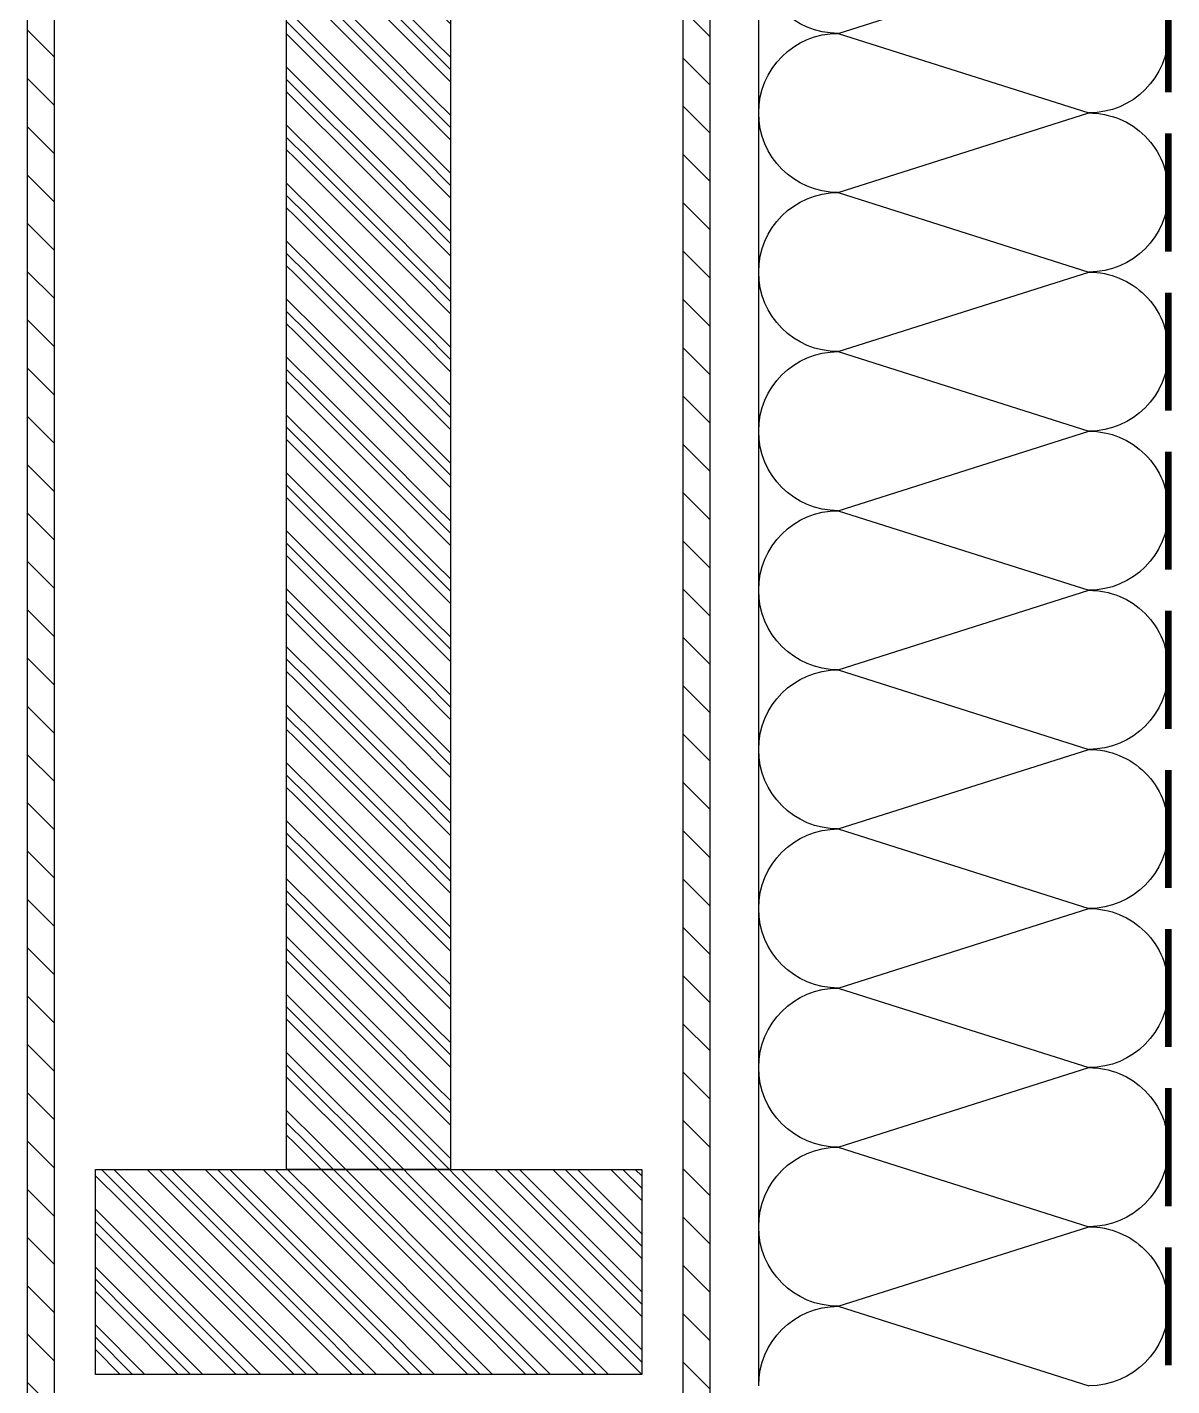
# Model space of a CAD drawing. Header units: inches. Extents: x 21 to 32698, y 13 to 3712.
# Drawn here: x 5321.3 to 5329.68, y 1298.09 to 1308.04 of the extents above; entities that cross this region are included whole.
import ezdxf

# ---------------------------------------------------------------- set-up
doc = ezdxf.new("R2010")
doc.units = ezdxf.units.IN
doc.header["$MEASUREMENT"] = 0
for name, color, linetype, lineweight in [('Z_MİM_00', 8, 'Continuous', 25), ('Z_MİM_alU-8', 8, 'Continuous', 25), ('Z_MİM_MYM Taşyünü', 8, 'Continuous', 25), ('Z_MİM_MYM_taşyünü', 8, 'Continuous', 25)]:
    doc.layers.add(name, color=color, linetype=linetype, lineweight=lineweight)

# ---------------------------------------------------------------- blocks, each defined once
blk = doc.blocks.new('*U89')
at = {"layer": 'Z_MİM_MYM_taşyünü'}
for p, q in [((-94.16, 5.823), (-99.984, 24.177)), ((-94.16, 5.823), (-88.337, 24.177)), ((-82.513, 5.823), (-88.337, 24.177)), ((-82.513, 5.823), (-76.69, 24.177)), ((-70.866, 5.823), (-76.69, 24.177)), ((-70.866, 5.823), (-65.043, 24.177)), ((-59.219, 5.823), (-65.043, 24.177)), ((-59.219, 5.823), (-53.396, 24.177)), ((-47.572, 5.823), (-53.396, 24.177)), ((-47.572, 5.823), (-41.749, 24.177)), ((-35.925, 5.823), (-41.749, 24.177)), ((-35.925, 5.823), (-30.102, 24.177)), ((-24.279, 5.823), (-30.102, 24.177)), ((-24.279, 5.823), (-18.455, 24.177)), ((-12.632, 5.823), (-18.455, 24.177)), ((-12.632, 5.823), (-6.808, 24.177)), ((-0.985, 5.823), (-6.808, 24.177)), ((-0.985, 5.823), (4.839, 24.177)), ((-99.984, 0), (-88.337, 0)), ((-88.337, 0), (-76.69, 0)), ((-76.69, 0), (-65.043, 0)), ((-65.043, 0), (-53.396, 0)), ((-53.396, 0), (-41.749, 0)), ((-41.749, 0), (-30.102, 0)), ((-30.102, 0), (-18.455, 0)), ((-18.455, 0), (-6.808, 0)), ((-6.808, 0), (4.839, 0))]:
    blk.add_line(p, q, dxfattribs=at)
at = {"layer": 'Z_MİM_MYM_taşyünü', "const_width": 0.5}
for points in [[(-98.484, 30), (-89.837, 30)], [(-86.837, 30), (-78.19, 30)], [(-75.19, 30), (-66.543, 30)], [(-63.543, 30), (-54.896, 30)], [(-51.896, 30), (-43.249, 30)], [(-40.249, 30), (-31.602, 30)], [(-28.602, 30), (-19.955, 30)], [(-16.955, 30), (-8.308, 30)], [(-5.308, 30), (3.339, 30)]]:
    blk.add_lwpolyline(points, dxfattribs=at)
at = {"layer": 'Z_MİM_MYM_taşyünü'}
for centre, start, end in [((-94.16, 24.177), 90, 180), ((-94.16, 24.177), 360, 90), ((-82.513, 24.177), 90, 180), ((-82.513, 24.177), 360, 90), ((-70.866, 24.177), 90, 180), ((-70.866, 24.177), 360, 90), ((-59.219, 24.177), 90, 180), ((-59.219, 24.177), 360, 90), ((-47.572, 24.177), 90, 180), ((-47.572, 24.177), 360, 90), ((-35.925, 24.177), 90, 180), ((-35.925, 24.177), 360, 90), ((-24.279, 24.177), 90, 180), ((-24.279, 24.177), 360, 90), ((-12.632, 24.177), 90, 180), ((-12.632, 24.177), 360, 90), ((-0.985, 24.177), 90, 180), ((-0.985, 24.177), 360, 90), ((-99.984, 5.823), 270, 0), ((-88.337, 5.823), 180, 270), ((-88.337, 5.823), 270, 0), ((-76.69, 5.823), 180, 270), ((-76.69, 5.823), 270, 0), ((-65.043, 5.823), 180, 270), ((-65.043, 5.823), 270, 0), ((-53.396, 5.823), 180, 270), ((-53.396, 5.823), 270, 0), ((-41.749, 5.823), 180, 270), ((-41.749, 5.823), 270, 0), ((-30.102, 5.823), 180, 270), ((-30.102, 5.823), 270, 0), ((-18.455, 5.823), 180, 270), ((-18.455, 5.823), 270, 0), ((-6.808, 5.823), 180, 270), ((-6.808, 5.823), 270, 0), ((4.839, 5.823), 180, 270)]:
    blk.add_arc(centre, 5.823, start, end, dxfattribs=at)
blk = doc.blocks.new('köşe')
h = blk.add_hatch()
h.set_pattern_fill('GOST_GROUND', color=256, scale=0.3)
h.set_pattern_definition([(45, (-1454226.5046, -662866.7048), (4.242640687, 0), [6]), (45, (-1454225.6046, -662866.7048), (4.242640687, 0), [6]), (45, (-1454224.7046, -662866.7048), (4.242640687, 0), [6])])
h.paths.add_polyline_path([(25, -20), (25, -5), (-15, -5), (-15, -20)])
h.paths.add_polyline_path([(-1, -160), (11, -160), (11, -20), (-1, -20)])
h.paths.add_polyline_path([(25, -175), (25, -160), (-15, -160), (-15, -175)])
at = {"layer": 'Z_MİM_alU-8'}
h = blk.add_hatch(dxfattribs=at)
h.set_pattern_fill('ANSI31', color=256, scale=20, style=0)
h.set_pattern_definition([(45, (-1184.6555, 231.5106), (-1.767767, 1.767767), [])])
h.paths.add_polyline_path([(30, -0.2, 0.414214), (29.8, 0), (-19.8, 0, 0.414214), (-20, -0.2), (-20, -189.8, 0.414214), (-19.8, -190), (-18.001, -190, 0.414214), (-17.501, -189.5), (-17.501, -188.8), (-18.401, -188.8), (-18.053, -182.445, -0.39827), (-17.054, -181.5), (-14.601, -181.5, -0.414214), (-13.601, -182.5), (-13.601, -183.828, 0.198912), (-13.454, -184.182), (-11.601, -186.036), (-11.601, -188.8), (-12.501, -188.8), (-12.501, -189.5, 0.414214), (-12.001, -190), (-10.201, -190, 0.414214), (-10.001, -189.8), (-10.001, -183.6, 0.414214), (-10.501, -183.1), (-11.501, -183.1, -0.414214), (-12.001, -182.6), (-12.001, -181.5, -0.414214), (-11.501, -181), (-9.001, -181), (-5.301, -181), (-5.001, -180.7), (-4.701, -181), (-1.001, -181, -0.414214), (-0.001, -182), (-0.001, -195.7, -0.666667), (-0.001, -196.3, -1), (-0.001, -196.7), (-0.001, -205.8, 0.414214), (0.199, -206), (2.799, -206, 0.414214), (2.999, -205.8), (2.999, -204.7, 0.414214), (2.699, -204.4), (1.999, -204.4), (1.999, -198), (4.499, -198), (5, -197.5), (5.5, -198), (8, -198), (8, -204.4), (7.3, -204.4, 0.414214), (7, -204.7), (7, -205.8, 0.414214), (7.2, -206), (9.8, -206, 0.414214), (10, -205.8), (10, -196.7, -0.666667), (10, -196.1, -1), (10, -195.7), (10, -182, -0.414214), (11, -181), (14.7, -181), (15, -180.7), (15.3, -181), (19, -181), (21.5, -181, -0.414214), (22, -181.5), (22, -182.6, -0.414214), (21.5, -183.1), (20.5, -183.1, 0.414214), (20, -183.6), (20, -189.8, 0.414214), (20.2, -190), (22, -190, 0.414214), (22.5, -189.5), (22.5, -188.8), (21.6, -188.8), (21.6, -186.036), (23.454, -184.182, 0.198912), (23.6, -183.828), (23.6, -182.5, -0.414214), (24.6, -181.5), (27.053, -181.5, -0.39827), (28.052, -182.445), (28.4, -188.8), (27.5, -188.8), (27.5, -189.5, 0.414214), (28, -190), (29.8, -190, 0.414214), (30, -189.8)])
h.paths.add_polyline_path([(28, -5), (28, -177), (5, -177), (-18, -177), (-18, -5)], flags=16)
h.paths.add_polyline_path([(7, -181.5, -0.414214), (8, -182.5), (8, -193.5, -0.414214), (7, -194.5), (5, -194.5), (3, -194.5, -0.414214), (2, -193.5), (2, -182.5, -0.414214), (3, -181.5), (5, -181.5)], flags=16)
h.paths.add_polyline_path([(-1.38, -13.557), (-1.38, -9.879), (-7.315, -9.879), (-7.315, -13.557)], flags=8)
h.paths.add_polyline_path([(14.128, -172.011), (14.128, -168.333), (8.193, -168.333), (8.193, -172.011)], flags=8)
h.paths.add_polyline_path([(17.924, -30.075), (22.01, -30.075), (22.01, -23.48), (17.924, -23.48)], flags=8)
h.paths.add_polyline_path([(-12.941, -86.653), (22.162, -86.653), (22.162, -80.883), (-12.941, -80.883)], flags=8)
h.paths.add_polyline_path([(15.115, -94.988), (17.669, -94.988), (17.669, -90.867), (15.115, -90.867)], flags=8)
h.paths.add_polyline_path([(-8.509, -96.761), (15.718, -96.761), (15.718, -90.991), (-8.509, -90.991)], flags=8)
h.paths.add_polyline_path([(15.916, -90.757), (18.47, -90.757), (18.47, -86.636), (15.916, -86.636)], flags=8)
h.paths.add_polyline_path([(-7.869, -81.996), (16.502, -81.996), (16.502, -73.754), (-7.869, -73.754)], flags=8)
h.paths.add_polyline_path([(-10.093, -92.061), (16.311, -92.061), (16.311, -86.291), (-10.093, -86.291)], flags=8)
for points in [[(-1, -160), (11, -160), (11, -20), (-1, -20)], [(25, -175), (25, -160), (-15, -160), (-15, -175)]]:
    blk.add_lwpolyline(points, close=True)
for points in [[(-20, -189.8), (-20, -0.2, -0.414214)], [(30, -0.2), (30, -189.8, -0.414214)]]:
    blk.add_lwpolyline(points, format="xyb", dxfattribs=at)
blk.add_lwpolyline([(28, -177), (28, -5), (-18, -5), (-18, -177), (5, -177)], close=True, dxfattribs=at)
at = {"layer": 'Z_MİM_MYM Taşyünü', "rotation": 90}
blk.add_blockref('*U89', (-23.563, -75.855), dxfattribs=at)
blk = doc.blocks.new('-KM- AL-2 EĞİMLİ CEPHE')
at = {"xscale": -0.1, "yscale": 0.1, "zscale": 0.1}
blk.add_blockref('köşe', (-45.0156, -36.6186), dxfattribs=at)

msp = doc.modelspace()

# ---------------------------------------------------------------- block references
at = {"layer": 'Z_MİM_00'}
msp.add_blockref('-KM- AL-2 EĞİMLİ CEPHE', (5369.3178, 1352.296), dxfattribs=at)

doc.saveas('drawing.dxf')
